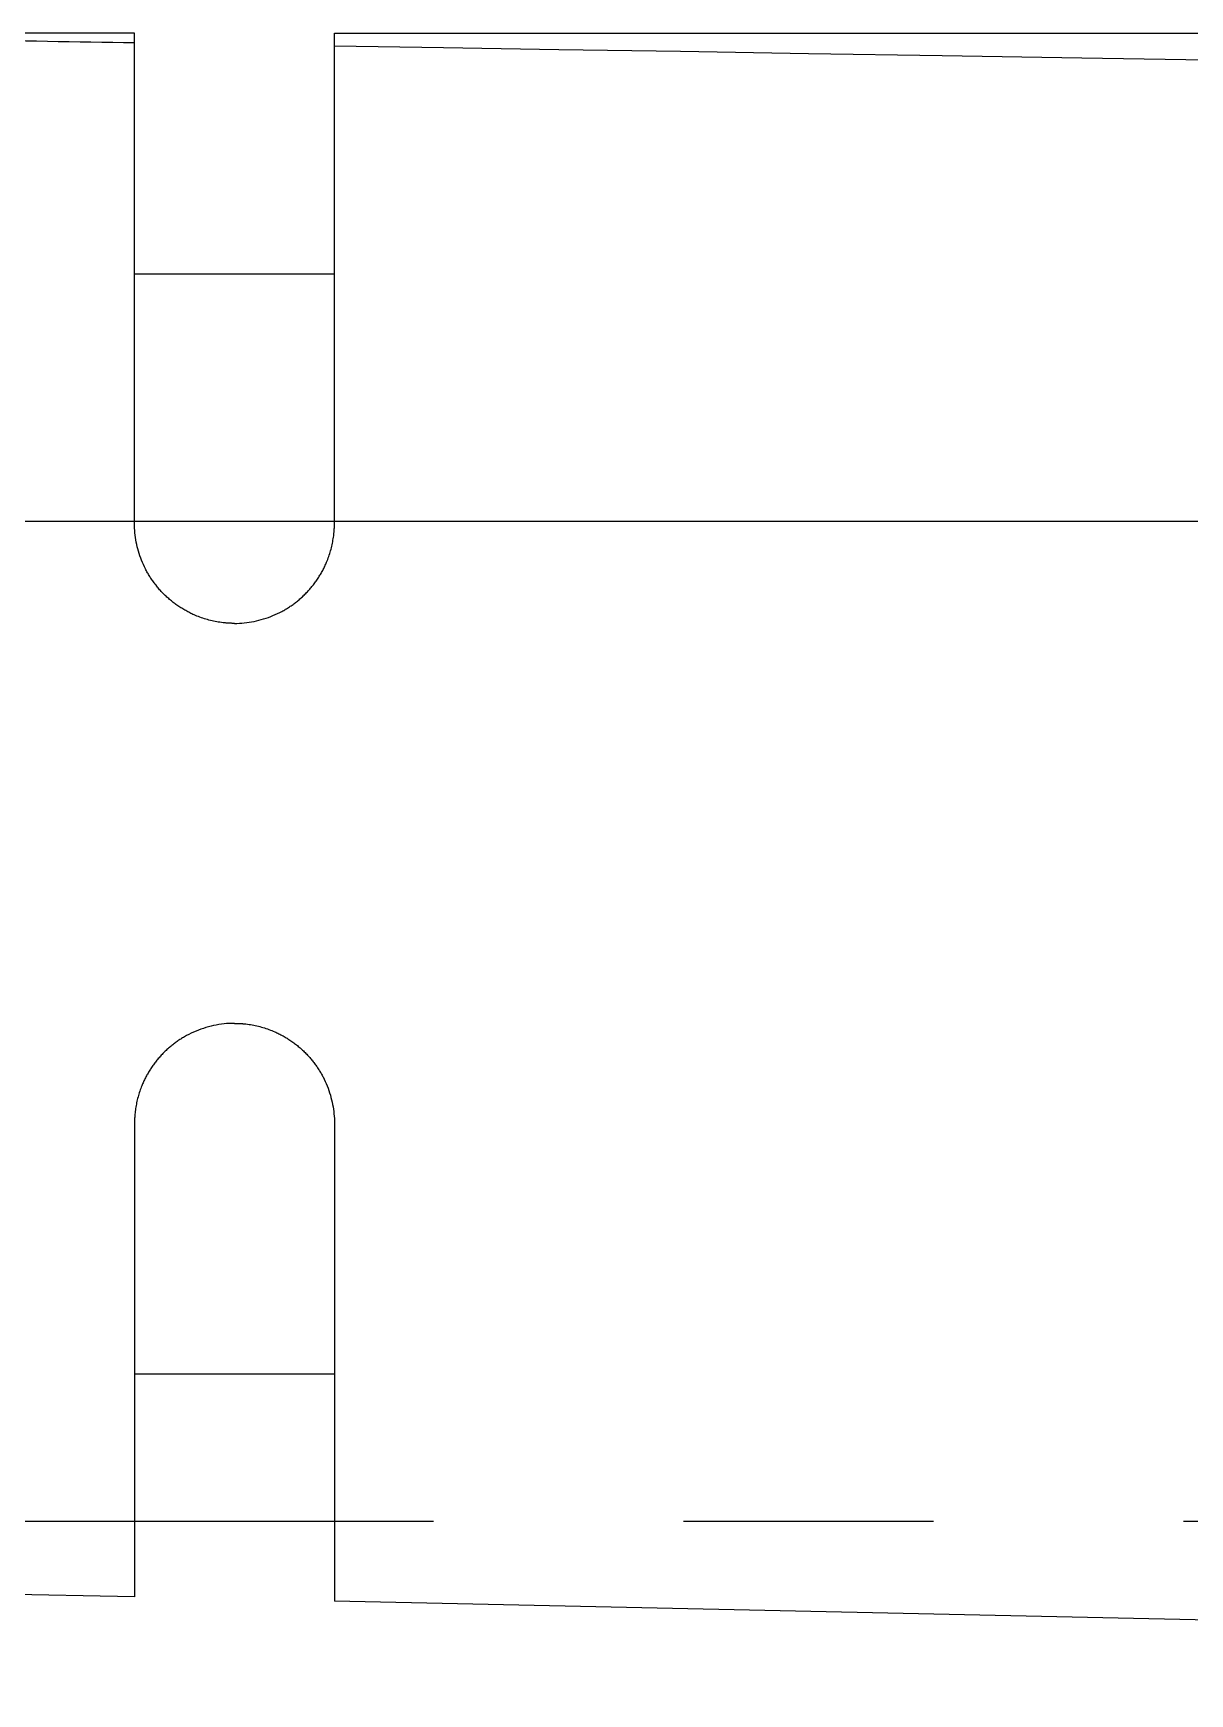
# Model space of a CAD drawing. Header units: inches. Extents: x 0 to 77285, y -118 to 40065.
# Drawn here: x 22072.65 to 22078.43, y 31677.6 to 31685.91 of the extents above; entities that cross this region are included whole.
import ezdxf

# ---------------------------------------------------------------- set-up
doc = ezdxf.new("R2010")
doc.units = ezdxf.units.IN
doc.header["$LTSCALE"] = 5
doc.header["$MEASUREMENT"] = 0
doc.linetypes.add('CENTER', pattern=[2, 1.25, -0.25, 0.25, -0.25])
doc.layers.add('11', color=1, linetype='CENTER')
doc.layers.add('55', color=5, linetype='Continuous')

# ---------------------------------------------------------------- blocks, each defined once
blk = doc.blocks.new('A$Ca96cf7fa')
blk.add_line((-170.25, 65), (-8440.25, 65))
at = {"layer": '11'}
blk.add_line((-170.25, 60), (-8440.25, 60), dxfattribs=at)
blk = doc.blocks.new('A$Ce961e380')
for p, q in [((-224.5041, -17.5576), (-246.0041, -17.5576)), ((-224.5041, -20.0086), (-224.5041, -17.5576)), ((-223.5041, -20.0086), (-223.5041, -17.5576)), ((-223.5041, -17.5576), (-220.5041, -17.5576)), ((-224.5041, -18.7622), (-223.5041, -18.7622)), ((-224.5041, -23.0086), (-224.5041, -25.3985)), ((-223.5041, -23.0086), (-223.5041, -25.377)), ((-224.5041, -24.2622), (-223.5041, -24.2622)), ((-223.5041, -25.377), (-220.5041, -25.3124)), ((-246.0041, -25.8611), (-224.5041, -25.3985))]:
    blk.add_line(p, q)
for points in [[(-223.5041, -17.606), (-223.4496, -17.6051), (-223.395, -17.6043), (-223.3405, -17.6034), (-223.2861, -17.6025), (-223.2316, -17.6017), (-223.1772, -17.6008), (-223.1228, -17.5999), (-223.0685, -17.5991), (-223.0142, -17.5982), (-222.9599, -17.5973), (-222.9057, -17.5965), (-222.8516, -17.5956), (-222.7974, -17.5948), (-222.7434, -17.5939), (-222.6893, -17.593), (-222.6354, -17.5922), (-222.5814, -17.5913), (-222.5276, -17.5905), (-222.4738, -17.5896), (-222.42, -17.5888)], [(-240.836, -17.8879), (-239.7784, -17.8704), (-238.743, -17.8532), (-237.7304, -17.8365), (-236.741, -17.8203), (-235.7755, -17.8044), (-234.8342, -17.789), (-233.9178, -17.774), (-233.0268, -17.7595), (-232.1616, -17.7454), (-231.3229, -17.7317), (-230.5111, -17.7186), (-229.7268, -17.7059), (-228.9705, -17.6937), (-228.2427, -17.6819), (-227.5439, -17.6707), (-226.8747, -17.6599), (-226.2356, -17.6497), (-225.6271, -17.6399), (-225.0498, -17.6307), (-224.5041, -17.622)], [(-224.0041, -20.5086), (-224.0163, -20.5085), (-224.0286, -20.508), (-224.0408, -20.5072), (-224.0531, -20.5061), (-224.0654, -20.5047), (-224.0776, -20.503), (-224.0898, -20.501), (-224.102, -20.4987), (-224.1141, -20.4961), (-224.1262, -20.4932), (-224.1382, -20.49), (-224.1501, -20.4866), (-224.1619, -20.4828), (-224.1736, -20.4788), (-224.1852, -20.4745), (-224.1967, -20.4699), (-224.208, -20.4651), (-224.2192, -20.46), (-224.2302, -20.4546), (-224.241, -20.4489), (-224.2458, -20.4463), (-224.2506, -20.4436), (-224.2554, -20.4409), (-224.2601, -20.4381), (-224.2649, -20.4352), (-224.2695, -20.4323), (-224.2742, -20.4294), (-224.2788, -20.4264), (-224.2834, -20.4234), (-224.2879, -20.4203), (-224.2924, -20.4171), (-224.2969, -20.4139), (-224.3013, -20.4107), (-224.3057, -20.4074), (-224.3101, -20.404), (-224.3144, -20.4007), (-224.3187, -20.3972), (-224.323, -20.3938), (-224.3272, -20.3903), (-224.3313, -20.3867), (-224.3357, -20.3829), (-224.34, -20.379), (-224.3443, -20.3751), (-224.3485, -20.3711), (-224.3527, -20.3671), (-224.3568, -20.363), (-224.3609, -20.3589), (-224.3649, -20.3548), (-224.3689, -20.3505), (-224.3729, -20.3463), (-224.3767, -20.342), (-224.3806, -20.3377), (-224.3844, -20.3333), (-224.3881, -20.3289), (-224.3918, -20.3244), (-224.3954, -20.3199), (-224.399, -20.3154), (-224.4025, -20.3108), (-224.4059, -20.3062), (-224.4093, -20.3016), (-224.4126, -20.2969), (-224.4159, -20.2923), (-224.4191, -20.2876), (-224.4222, -20.2828), (-224.4253, -20.278), (-224.4284, -20.2732), (-224.4313, -20.2684), (-224.4343, -20.2635), (-224.4371, -20.2586), (-224.4399, -20.2537), (-224.4427, -20.2487), (-224.4454, -20.2437), (-224.448, -20.2387), (-224.4506, -20.2337), (-224.4531, -20.2286), (-224.4556, -20.2235), (-224.458, -20.2184), (-224.4603, -20.2133), (-224.4626, -20.2081), (-224.4648, -20.2029), (-224.4677, -20.1959), (-224.4706, -20.1887), (-224.4733, -20.1816), (-224.4758, -20.1743), (-224.4783, -20.1671), (-224.4807, -20.1598), (-224.4829, -20.1525), (-224.4851, -20.1452), (-224.4871, -20.1378), (-224.489, -20.1304), (-224.4908, -20.123), (-224.4925, -20.1155), (-224.4941, -20.1081), (-224.4956, -20.1006), (-224.4969, -20.0932), (-224.4981, -20.0857), (-224.4993, -20.0782), (-224.5003, -20.0707), (-224.5011, -20.0632), (-224.5019, -20.0558), (-224.5021, -20.0534), (-224.5023, -20.051), (-224.5025, -20.0487), (-224.5027, -20.0463), (-224.5029, -20.044), (-224.503, -20.0416), (-224.5032, -20.0393), (-224.5033, -20.0369), (-224.5035, -20.0345), (-224.5036, -20.0322), (-224.5037, -20.0298), (-224.5038, -20.0275), (-224.5039, -20.0251), (-224.5039, -20.0227), (-224.504, -20.0204), (-224.504, -20.018), (-224.5041, -20.0157), (-224.5041, -20.0133), (-224.5041, -20.011), (-224.5041, -20.0086)], [(-224.0041, -20.5086), (-224.0017, -20.5086), (-223.9992, -20.5086), (-223.9967, -20.5086), (-223.9942, -20.5085), (-223.9918, -20.5085), (-223.9893, -20.5084), (-223.9868, -20.5083), (-223.9843, -20.5082), (-223.9819, -20.5081), (-223.9794, -20.508), (-223.9769, -20.5079), (-223.9745, -20.5077), (-223.972, -20.5076), (-223.9695, -20.5074), (-223.9671, -20.5072), (-223.9646, -20.507), (-223.9621, -20.5068), (-223.9597, -20.5066), (-223.9572, -20.5064), (-223.9547, -20.5062), (-223.9469, -20.5053), (-223.939, -20.5043), (-223.9311, -20.5032), (-223.9233, -20.502), (-223.9154, -20.5007), (-223.9076, -20.4992), (-223.8998, -20.4976), (-223.8921, -20.4958), (-223.8843, -20.494), (-223.8766, -20.492), (-223.8689, -20.4899), (-223.8613, -20.4877), (-223.8537, -20.4854), (-223.8462, -20.483), (-223.8387, -20.4804), (-223.8312, -20.4777), (-223.8238, -20.4749), (-223.8165, -20.472), (-223.8092, -20.469), (-223.8019, -20.4659), (-223.7966, -20.4635), (-223.7914, -20.4611), (-223.7861, -20.4586), (-223.7809, -20.456), (-223.7757, -20.4534), (-223.7705, -20.4507), (-223.7654, -20.4479), (-223.7603, -20.4451), (-223.7553, -20.4423), (-223.7502, -20.4393), (-223.7452, -20.4364), (-223.7403, -20.4333), (-223.7354, -20.4302), (-223.7305, -20.4271), (-223.7257, -20.4239), (-223.7209, -20.4206), (-223.7161, -20.4173), (-223.7114, -20.414), (-223.7067, -20.4106), (-223.7021, -20.4071), (-223.6975, -20.4036), (-223.6929, -20.4), (-223.6884, -20.3963), (-223.6839, -20.3926), (-223.6795, -20.3889), (-223.6751, -20.385), (-223.6707, -20.3812), (-223.6664, -20.3773), (-223.6621, -20.3733), (-223.6579, -20.3693), (-223.6537, -20.3653), (-223.6496, -20.3612), (-223.6455, -20.3571), (-223.6415, -20.3529), (-223.6376, -20.3486), (-223.6337, -20.3444), (-223.6298, -20.3401), (-223.626, -20.3357), (-223.6222, -20.3313), (-223.6185, -20.3269), (-223.6151, -20.3227), (-223.6117, -20.3184), (-223.6083, -20.3141), (-223.605, -20.3098), (-223.6018, -20.3054), (-223.5985, -20.301), (-223.5954, -20.2966), (-223.5923, -20.2921), (-223.5892, -20.2876), (-223.5862, -20.2831), (-223.5832, -20.2785), (-223.5803, -20.2739), (-223.5775, -20.2693), (-223.5747, -20.2646), (-223.5719, -20.26), (-223.5692, -20.2553), (-223.5666, -20.2505), (-223.564, -20.2458), (-223.5614, -20.241), (-223.5589, -20.2362), (-223.5537, -20.2256), (-223.5487, -20.2148), (-223.5439, -20.204), (-223.5394, -20.193), (-223.5352, -20.1819), (-223.5312, -20.1707), (-223.5276, -20.1594), (-223.5241, -20.148), (-223.521, -20.1366), (-223.5181, -20.1251), (-223.5154, -20.1135), (-223.5131, -20.1019), (-223.511, -20.0903), (-223.5092, -20.0786), (-223.5076, -20.0669), (-223.5064, -20.0553), (-223.5054, -20.0436), (-223.5047, -20.0319), (-223.5043, -20.0202), (-223.5041, -20.0086)], [(-224.0041, -22.5086), (-224.0066, -22.5086), (-224.0091, -22.5086), (-224.0115, -22.5087), (-224.014, -22.5087), (-224.0165, -22.5088), (-224.019, -22.5088), (-224.0214, -22.5089), (-224.0239, -22.509), (-224.0264, -22.5091), (-224.0289, -22.5092), (-224.0313, -22.5094), (-224.0338, -22.5095), (-224.0363, -22.5096), (-224.0388, -22.5098), (-224.0412, -22.51), (-224.0437, -22.5102), (-224.0462, -22.5104), (-224.0486, -22.5106), (-224.0511, -22.5108), (-224.0536, -22.5111), (-224.0614, -22.5119), (-224.0692, -22.5129), (-224.077, -22.514), (-224.0848, -22.5152), (-224.0926, -22.5165), (-224.1003, -22.518), (-224.1081, -22.5196), (-224.1158, -22.5213), (-224.1235, -22.5231), (-224.1311, -22.5251), (-224.1388, -22.5271), (-224.1464, -22.5293), (-224.1539, -22.5316), (-224.1614, -22.534), (-224.1689, -22.5366), (-224.1763, -22.5392), (-224.1837, -22.542), (-224.191, -22.5449), (-224.1983, -22.5478), (-224.2055, -22.5509), (-224.2108, -22.5533), (-224.216, -22.5557), (-224.2213, -22.5582), (-224.2265, -22.5608), (-224.2316, -22.5634), (-224.2368, -22.566), (-224.2419, -22.5688), (-224.247, -22.5716), (-224.252, -22.5744), (-224.257, -22.5773), (-224.262, -22.5803), (-224.2669, -22.5833), (-224.2718, -22.5863), (-224.2767, -22.5895), (-224.2815, -22.5926), (-224.2863, -22.5959), (-224.291, -22.5991), (-224.2957, -22.6025), (-224.3004, -22.6058), (-224.305, -22.6093), (-224.3096, -22.6128), (-224.3142, -22.6163), (-224.3187, -22.6199), (-224.3231, -22.6236), (-224.3276, -22.6273), (-224.332, -22.6311), (-224.3363, -22.6349), (-224.3406, -22.6388), (-224.3448, -22.6427), (-224.349, -22.6466), (-224.3532, -22.6506), (-224.3573, -22.6547), (-224.3613, -22.6588), (-224.3653, -22.6629), (-224.3693, -22.6671), (-224.3732, -22.6713), (-224.377, -22.6755), (-224.3808, -22.6798), (-224.3845, -22.6841), (-224.3882, -22.6885), (-224.3916, -22.6926), (-224.395, -22.6968), (-224.3983, -22.701), (-224.4016, -22.7052), (-224.4048, -22.7095), (-224.408, -22.7138), (-224.4111, -22.7182), (-224.4142, -22.7225), (-224.4172, -22.7269), (-224.4202, -22.7313), (-224.4231, -22.7358), (-224.426, -22.7403), (-224.4288, -22.7448), (-224.4316, -22.7493), (-224.4343, -22.7538), (-224.437, -22.7584), (-224.4397, -22.763), (-224.4422, -22.7676), (-224.4447, -22.7723), (-224.4472, -22.7769), (-224.4527, -22.7878), (-224.458, -22.7989), (-224.4629, -22.81), (-224.4676, -22.8213), (-224.472, -22.8326), (-224.4762, -22.8441), (-224.48, -22.8556), (-224.4836, -22.8673), (-224.4868, -22.8789), (-224.4898, -22.8907), (-224.4925, -22.9024), (-224.495, -22.9142), (-224.4971, -22.926), (-224.499, -22.9379), (-224.5005, -22.9497), (-224.5018, -22.9616), (-224.5028, -22.9734), (-224.5036, -22.9852), (-224.504, -22.9969), (-224.5041, -23.0086)], [(-224.0041, -22.5086), (-223.9911, -22.5088), (-223.978, -22.5093), (-223.9649, -22.5102), (-223.9518, -22.5115), (-223.9387, -22.5131), (-223.9256, -22.515), (-223.9126, -22.5173), (-223.8997, -22.52), (-223.8868, -22.5229), (-223.874, -22.5262), (-223.8613, -22.5298), (-223.8488, -22.5337), (-223.8363, -22.5379), (-223.824, -22.5424), (-223.8118, -22.5473), (-223.7998, -22.5524), (-223.788, -22.5578), (-223.7764, -22.5636), (-223.7649, -22.5695), (-223.7537, -22.5758), (-223.749, -22.5786), (-223.7443, -22.5814), (-223.7397, -22.5843), (-223.7351, -22.5872), (-223.7305, -22.5901), (-223.726, -22.5931), (-223.7214, -22.5962), (-223.717, -22.5993), (-223.7125, -22.6025), (-223.7081, -22.6057), (-223.7037, -22.6089), (-223.6994, -22.6122), (-223.6951, -22.6155), (-223.6909, -22.6189), (-223.6867, -22.6223), (-223.6825, -22.6258), (-223.6784, -22.6293), (-223.6743, -22.6328), (-223.6703, -22.6364), (-223.6663, -22.64), (-223.6621, -22.6439), (-223.658, -22.6478), (-223.654, -22.6517), (-223.6499, -22.6557), (-223.646, -22.6597), (-223.6421, -22.6638), (-223.6382, -22.6679), (-223.6344, -22.6721), (-223.6306, -22.6763), (-223.6269, -22.6805), (-223.6232, -22.6848), (-223.6196, -22.6891), (-223.616, -22.6934), (-223.6125, -22.6978), (-223.609, -22.7022), (-223.6056, -22.7066), (-223.6023, -22.7111), (-223.599, -22.7156), (-223.5957, -22.7202), (-223.5925, -22.7247), (-223.5894, -22.7293), (-223.5864, -22.7339), (-223.5834, -22.7385), (-223.5804, -22.7431), (-223.5776, -22.7478), (-223.5747, -22.7525), (-223.5719, -22.7572), (-223.5692, -22.762), (-223.5665, -22.7668), (-223.5639, -22.7716), (-223.5613, -22.7764), (-223.5588, -22.7813), (-223.5564, -22.7861), (-223.554, -22.791), (-223.5516, -22.7959), (-223.5493, -22.8009), (-223.5471, -22.8058), (-223.5449, -22.8108), (-223.5428, -22.8158), (-223.5407, -22.8208), (-223.538, -22.8277), (-223.5354, -22.8346), (-223.5329, -22.8416), (-223.5304, -22.8486), (-223.5281, -22.8556), (-223.5259, -22.8627), (-223.5238, -22.8697), (-223.5218, -22.8768), (-223.5199, -22.884), (-223.5182, -22.8911), (-223.5165, -22.8983), (-223.5149, -22.9055), (-223.5134, -22.9127), (-223.5121, -22.9199), (-223.5108, -22.9271), (-223.5097, -22.9343), (-223.5087, -22.9415), (-223.5077, -22.9488), (-223.5069, -22.956), (-223.5062, -22.9632), (-223.506, -22.9655), (-223.5058, -22.9678), (-223.5056, -22.97), (-223.5054, -22.9723), (-223.5053, -22.9746), (-223.5051, -22.9768), (-223.505, -22.9791), (-223.5049, -22.9814), (-223.5048, -22.9837), (-223.5046, -22.9859), (-223.5045, -22.9882), (-223.5045, -22.9905), (-223.5044, -22.9927), (-223.5043, -22.995), (-223.5043, -22.9973), (-223.5042, -22.9995), (-223.5042, -23.0018), (-223.5041, -23.0041), (-223.5041, -23.0063), (-223.5041, -23.0086)]]:
    blk.add_lwpolyline(points)
blk = doc.blocks.new('A$C638f0059')
for p, q in [((-47.0041, -17.5576), (-68.5041, -17.5576)), ((-47.0041, -20.0086), (-47.0041, -17.5576)), ((-46.0041, -17.5576), (-43.0041, -17.5576)), ((-46.0041, -20.0086), (-46.0041, -17.5576)), ((-47.0041, -18.7622), (-46.0041, -18.7622)), ((-47.0041, -23.0086), (-47.0041, -25.3985)), ((-46.0041, -23.0086), (-46.0041, -25.377)), ((-47.0041, -24.2622), (-46.0041, -24.2622)), ((-46.0041, -25.377), (-43.0041, -25.3124)), ((-68.5041, -25.8611), (-47.0041, -25.3985))]:
    blk.add_line(p, q)
for points in [[(-46.0041, -17.606), (-45.9496, -17.6051), (-45.895, -17.6043), (-45.8405, -17.6034), (-45.7861, -17.6025), (-45.7316, -17.6017), (-45.6772, -17.6008), (-45.6228, -17.5999), (-45.5685, -17.5991), (-45.5142, -17.5982), (-45.4599, -17.5973), (-45.4057, -17.5965), (-45.3516, -17.5956), (-45.2974, -17.5948), (-45.2434, -17.5939), (-45.1893, -17.593), (-45.1354, -17.5922), (-45.0814, -17.5913), (-45.0276, -17.5905), (-44.9738, -17.5896), (-44.92, -17.5888)], [(-63.336, -17.8879), (-62.2784, -17.8704), (-61.243, -17.8532), (-60.2304, -17.8365), (-59.241, -17.8203), (-58.2755, -17.8044), (-57.3342, -17.789), (-56.4178, -17.774), (-55.5268, -17.7595), (-54.6616, -17.7454), (-53.8229, -17.7317), (-53.0111, -17.7186), (-52.2268, -17.7059), (-51.4705, -17.6937), (-50.7427, -17.6819), (-50.0439, -17.6707), (-49.3747, -17.6599), (-48.7356, -17.6497), (-48.1271, -17.6399), (-47.5498, -17.6307), (-47.0041, -17.622)], [(-46.5041, -20.5086), (-46.5163, -20.5085), (-46.5286, -20.508), (-46.5408, -20.5072), (-46.5531, -20.5061), (-46.5654, -20.5047), (-46.5776, -20.503), (-46.5898, -20.501), (-46.602, -20.4987), (-46.6141, -20.4961), (-46.6262, -20.4932), (-46.6382, -20.49), (-46.6501, -20.4866), (-46.6619, -20.4828), (-46.6736, -20.4788), (-46.6852, -20.4745), (-46.6967, -20.4699), (-46.708, -20.4651), (-46.7192, -20.46), (-46.7302, -20.4546), (-46.741, -20.4489), (-46.7458, -20.4463), (-46.7506, -20.4436), (-46.7554, -20.4409), (-46.7601, -20.4381), (-46.7649, -20.4352), (-46.7695, -20.4323), (-46.7742, -20.4294), (-46.7788, -20.4264), (-46.7834, -20.4234), (-46.7879, -20.4203), (-46.7924, -20.4171), (-46.7969, -20.4139), (-46.8013, -20.4107), (-46.8057, -20.4074), (-46.8101, -20.404), (-46.8144, -20.4007), (-46.8187, -20.3972), (-46.823, -20.3938), (-46.8272, -20.3903), (-46.8313, -20.3867), (-46.8357, -20.3829), (-46.84, -20.379), (-46.8443, -20.3751), (-46.8485, -20.3711), (-46.8527, -20.3671), (-46.8568, -20.363), (-46.8609, -20.3589), (-46.8649, -20.3548), (-46.8689, -20.3505), (-46.8729, -20.3463), (-46.8767, -20.342), (-46.8806, -20.3377), (-46.8844, -20.3333), (-46.8881, -20.3289), (-46.8918, -20.3244), (-46.8954, -20.3199), (-46.899, -20.3154), (-46.9025, -20.3108), (-46.9059, -20.3062), (-46.9093, -20.3016), (-46.9126, -20.2969), (-46.9159, -20.2923), (-46.9191, -20.2876), (-46.9222, -20.2828), (-46.9253, -20.278), (-46.9284, -20.2732), (-46.9313, -20.2684), (-46.9343, -20.2635), (-46.9371, -20.2586), (-46.9399, -20.2537), (-46.9427, -20.2487), (-46.9454, -20.2437), (-46.948, -20.2387), (-46.9506, -20.2337), (-46.9531, -20.2286), (-46.9556, -20.2235), (-46.958, -20.2184), (-46.9603, -20.2133), (-46.9626, -20.2081), (-46.9648, -20.2029), (-46.9677, -20.1959), (-46.9706, -20.1887), (-46.9733, -20.1816), (-46.9758, -20.1743), (-46.9783, -20.1671), (-46.9807, -20.1598), (-46.9829, -20.1525), (-46.9851, -20.1452), (-46.9871, -20.1378), (-46.989, -20.1304), (-46.9908, -20.123), (-46.9925, -20.1155), (-46.9941, -20.1081), (-46.9956, -20.1006), (-46.9969, -20.0932), (-46.9981, -20.0857), (-46.9993, -20.0782), (-47.0003, -20.0707), (-47.0011, -20.0632), (-47.0019, -20.0558), (-47.0021, -20.0534), (-47.0023, -20.051), (-47.0025, -20.0487), (-47.0027, -20.0463), (-47.0029, -20.044), (-47.003, -20.0416), (-47.0032, -20.0393), (-47.0033, -20.0369), (-47.0035, -20.0345), (-47.0036, -20.0322), (-47.0037, -20.0298), (-47.0038, -20.0275), (-47.0039, -20.0251), (-47.0039, -20.0227), (-47.004, -20.0204), (-47.004, -20.018), (-47.0041, -20.0157), (-47.0041, -20.0133), (-47.0041, -20.011), (-47.0041, -20.0086)], [(-46.5041, -20.5086), (-46.5017, -20.5086), (-46.4992, -20.5086), (-46.4967, -20.5086), (-46.4942, -20.5085), (-46.4918, -20.5085), (-46.4893, -20.5084), (-46.4868, -20.5083), (-46.4843, -20.5082), (-46.4819, -20.5081), (-46.4794, -20.508), (-46.4769, -20.5079), (-46.4745, -20.5077), (-46.472, -20.5076), (-46.4695, -20.5074), (-46.4671, -20.5072), (-46.4646, -20.507), (-46.4621, -20.5068), (-46.4597, -20.5066), (-46.4572, -20.5064), (-46.4547, -20.5062), (-46.4469, -20.5053), (-46.439, -20.5043), (-46.4311, -20.5032), (-46.4233, -20.502), (-46.4154, -20.5007), (-46.4076, -20.4992), (-46.3998, -20.4976), (-46.3921, -20.4958), (-46.3843, -20.494), (-46.3766, -20.492), (-46.3689, -20.4899), (-46.3613, -20.4877), (-46.3537, -20.4854), (-46.3462, -20.483), (-46.3387, -20.4804), (-46.3312, -20.4777), (-46.3238, -20.4749), (-46.3165, -20.472), (-46.3092, -20.469), (-46.3019, -20.4659), (-46.2966, -20.4635), (-46.2914, -20.4611), (-46.2861, -20.4586), (-46.2809, -20.456), (-46.2757, -20.4534), (-46.2705, -20.4507), (-46.2654, -20.4479), (-46.2603, -20.4451), (-46.2553, -20.4423), (-46.2502, -20.4393), (-46.2452, -20.4364), (-46.2403, -20.4333), (-46.2354, -20.4302), (-46.2305, -20.4271), (-46.2257, -20.4239), (-46.2209, -20.4206), (-46.2161, -20.4173), (-46.2114, -20.414), (-46.2067, -20.4106), (-46.2021, -20.4071), (-46.1975, -20.4036), (-46.1929, -20.4), (-46.1884, -20.3963), (-46.1839, -20.3926), (-46.1795, -20.3889), (-46.1751, -20.385), (-46.1707, -20.3812), (-46.1664, -20.3773), (-46.1621, -20.3733), (-46.1579, -20.3693), (-46.1537, -20.3653), (-46.1496, -20.3612), (-46.1455, -20.3571), (-46.1415, -20.3529), (-46.1376, -20.3486), (-46.1337, -20.3444), (-46.1298, -20.3401), (-46.126, -20.3357), (-46.1222, -20.3313), (-46.1185, -20.3269), (-46.1151, -20.3227), (-46.1117, -20.3184), (-46.1083, -20.3141), (-46.105, -20.3098), (-46.1018, -20.3054), (-46.0985, -20.301), (-46.0954, -20.2966), (-46.0923, -20.2921), (-46.0892, -20.2876), (-46.0862, -20.2831), (-46.0832, -20.2785), (-46.0803, -20.2739), (-46.0775, -20.2693), (-46.0747, -20.2646), (-46.0719, -20.26), (-46.0692, -20.2553), (-46.0666, -20.2505), (-46.064, -20.2458), (-46.0614, -20.241), (-46.0589, -20.2362), (-46.0537, -20.2256), (-46.0487, -20.2148), (-46.0439, -20.204), (-46.0394, -20.193), (-46.0352, -20.1819), (-46.0312, -20.1707), (-46.0276, -20.1594), (-46.0241, -20.148), (-46.021, -20.1366), (-46.0181, -20.1251), (-46.0154, -20.1135), (-46.0131, -20.1019), (-46.011, -20.0903), (-46.0092, -20.0786), (-46.0076, -20.0669), (-46.0064, -20.0553), (-46.0054, -20.0436), (-46.0047, -20.0319), (-46.0043, -20.0202), (-46.0041, -20.0086)], [(-46.5041, -22.5086), (-46.5066, -22.5086), (-46.5091, -22.5086), (-46.5115, -22.5087), (-46.514, -22.5087), (-46.5165, -22.5088), (-46.519, -22.5088), (-46.5214, -22.5089), (-46.5239, -22.509), (-46.5264, -22.5091), (-46.5289, -22.5092), (-46.5313, -22.5094), (-46.5338, -22.5095), (-46.5363, -22.5096), (-46.5388, -22.5098), (-46.5412, -22.51), (-46.5437, -22.5102), (-46.5462, -22.5104), (-46.5486, -22.5106), (-46.5511, -22.5108), (-46.5536, -22.5111), (-46.5614, -22.5119), (-46.5692, -22.5129), (-46.577, -22.514), (-46.5848, -22.5152), (-46.5926, -22.5165), (-46.6003, -22.518), (-46.6081, -22.5196), (-46.6158, -22.5213), (-46.6235, -22.5231), (-46.6311, -22.5251), (-46.6388, -22.5271), (-46.6464, -22.5293), (-46.6539, -22.5316), (-46.6614, -22.534), (-46.6689, -22.5366), (-46.6763, -22.5392), (-46.6837, -22.542), (-46.691, -22.5449), (-46.6983, -22.5478), (-46.7055, -22.5509), (-46.7108, -22.5533), (-46.716, -22.5557), (-46.7213, -22.5582), (-46.7265, -22.5608), (-46.7316, -22.5634), (-46.7368, -22.566), (-46.7419, -22.5688), (-46.747, -22.5716), (-46.752, -22.5744), (-46.757, -22.5773), (-46.762, -22.5803), (-46.7669, -22.5833), (-46.7718, -22.5863), (-46.7767, -22.5895), (-46.7815, -22.5926), (-46.7863, -22.5959), (-46.791, -22.5991), (-46.7957, -22.6025), (-46.8004, -22.6058), (-46.805, -22.6093), (-46.8096, -22.6128), (-46.8142, -22.6163), (-46.8187, -22.6199), (-46.8231, -22.6236), (-46.8276, -22.6273), (-46.832, -22.6311), (-46.8363, -22.6349), (-46.8406, -22.6388), (-46.8448, -22.6427), (-46.849, -22.6466), (-46.8532, -22.6506), (-46.8573, -22.6547), (-46.8613, -22.6588), (-46.8653, -22.6629), (-46.8693, -22.6671), (-46.8732, -22.6713), (-46.877, -22.6755), (-46.8808, -22.6798), (-46.8845, -22.6841), (-46.8882, -22.6885), (-46.8916, -22.6926), (-46.895, -22.6968), (-46.8983, -22.701), (-46.9016, -22.7052), (-46.9048, -22.7095), (-46.908, -22.7138), (-46.9111, -22.7182), (-46.9142, -22.7225), (-46.9172, -22.7269), (-46.9202, -22.7313), (-46.9231, -22.7358), (-46.926, -22.7403), (-46.9288, -22.7448), (-46.9316, -22.7493), (-46.9343, -22.7538), (-46.937, -22.7584), (-46.9397, -22.763), (-46.9422, -22.7676), (-46.9447, -22.7723), (-46.9472, -22.7769), (-46.9527, -22.7878), (-46.958, -22.7989), (-46.9629, -22.81), (-46.9676, -22.8213), (-46.972, -22.8326), (-46.9762, -22.8441), (-46.98, -22.8556), (-46.9836, -22.8673), (-46.9868, -22.8789), (-46.9898, -22.8907), (-46.9925, -22.9024), (-46.995, -22.9142), (-46.9971, -22.926), (-46.999, -22.9379), (-47.0005, -22.9497), (-47.0018, -22.9616), (-47.0028, -22.9734), (-47.0036, -22.9852), (-47.004, -22.9969), (-47.0041, -23.0086)], [(-46.5041, -22.5086), (-46.4911, -22.5088), (-46.478, -22.5093), (-46.4649, -22.5102), (-46.4518, -22.5115), (-46.4387, -22.5131), (-46.4256, -22.515), (-46.4126, -22.5173), (-46.3997, -22.52), (-46.3868, -22.5229), (-46.374, -22.5262), (-46.3613, -22.5298), (-46.3488, -22.5337), (-46.3363, -22.5379), (-46.324, -22.5424), (-46.3118, -22.5473), (-46.2998, -22.5524), (-46.288, -22.5578), (-46.2764, -22.5636), (-46.2649, -22.5695), (-46.2537, -22.5758), (-46.249, -22.5786), (-46.2443, -22.5814), (-46.2397, -22.5843), (-46.2351, -22.5872), (-46.2305, -22.5901), (-46.226, -22.5931), (-46.2214, -22.5962), (-46.217, -22.5993), (-46.2125, -22.6025), (-46.2081, -22.6057), (-46.2037, -22.6089), (-46.1994, -22.6122), (-46.1951, -22.6155), (-46.1909, -22.6189), (-46.1867, -22.6223), (-46.1825, -22.6258), (-46.1784, -22.6293), (-46.1743, -22.6328), (-46.1703, -22.6364), (-46.1663, -22.64), (-46.1621, -22.6439), (-46.158, -22.6478), (-46.154, -22.6517), (-46.1499, -22.6557), (-46.146, -22.6597), (-46.1421, -22.6638), (-46.1382, -22.6679), (-46.1344, -22.6721), (-46.1306, -22.6763), (-46.1269, -22.6805), (-46.1232, -22.6848), (-46.1196, -22.6891), (-46.116, -22.6934), (-46.1125, -22.6978), (-46.109, -22.7022), (-46.1056, -22.7066), (-46.1023, -22.7111), (-46.099, -22.7156), (-46.0957, -22.7202), (-46.0925, -22.7247), (-46.0894, -22.7293), (-46.0864, -22.7339), (-46.0834, -22.7385), (-46.0804, -22.7431), (-46.0776, -22.7478), (-46.0747, -22.7525), (-46.0719, -22.7572), (-46.0692, -22.762), (-46.0665, -22.7668), (-46.0639, -22.7716), (-46.0613, -22.7764), (-46.0588, -22.7813), (-46.0564, -22.7861), (-46.054, -22.791), (-46.0516, -22.7959), (-46.0493, -22.8009), (-46.0471, -22.8058), (-46.0449, -22.8108), (-46.0428, -22.8158), (-46.0407, -22.8208), (-46.038, -22.8277), (-46.0354, -22.8346), (-46.0329, -22.8416), (-46.0304, -22.8486), (-46.0281, -22.8556), (-46.0259, -22.8627), (-46.0238, -22.8697), (-46.0218, -22.8768), (-46.0199, -22.884), (-46.0182, -22.8911), (-46.0165, -22.8983), (-46.0149, -22.9055), (-46.0134, -22.9127), (-46.0121, -22.9199), (-46.0108, -22.9271), (-46.0097, -22.9343), (-46.0087, -22.9415), (-46.0077, -22.9488), (-46.0069, -22.956), (-46.0062, -22.9632), (-46.006, -22.9655), (-46.0058, -22.9678), (-46.0056, -22.97), (-46.0054, -22.9723), (-46.0053, -22.9746), (-46.0051, -22.9768), (-46.005, -22.9791), (-46.0049, -22.9814), (-46.0048, -22.9837), (-46.0046, -22.9859), (-46.0045, -22.9882), (-46.0045, -22.9905), (-46.0044, -22.9927), (-46.0043, -22.995), (-46.0043, -22.9973), (-46.0042, -22.9995), (-46.0042, -23.0018), (-46.0041, -23.0041), (-46.0041, -23.0063), (-46.0041, -23.0086)]]:
    blk.add_lwpolyline(points)
blk = doc.blocks.new('A$C5cd82ed8')
at = {"layer": '55'}
for name, p in [('A$Ce961e380', (189.5, 72.5)), ('A$C638f0059', (12, 72.5))]:
    blk.add_blockref(name, p, dxfattribs=at)
blk = doc.blocks.new('A$C3e1dc9d3')
blk.add_blockref('A$C5cd82ed8', (-189.5, 12.5, -2129.449))

msp = doc.modelspace()

# ---------------------------------------------------------------- block references
msp.add_blockref('A$Ca96cf7fa', (29784.8997809, 31618.46513729))
at = {"xscale": -1}
msp.add_blockref('A$C3e1dc9d3', (21849.6497809, 31618.46513729), dxfattribs=at)

doc.saveas('drawing.dxf')
